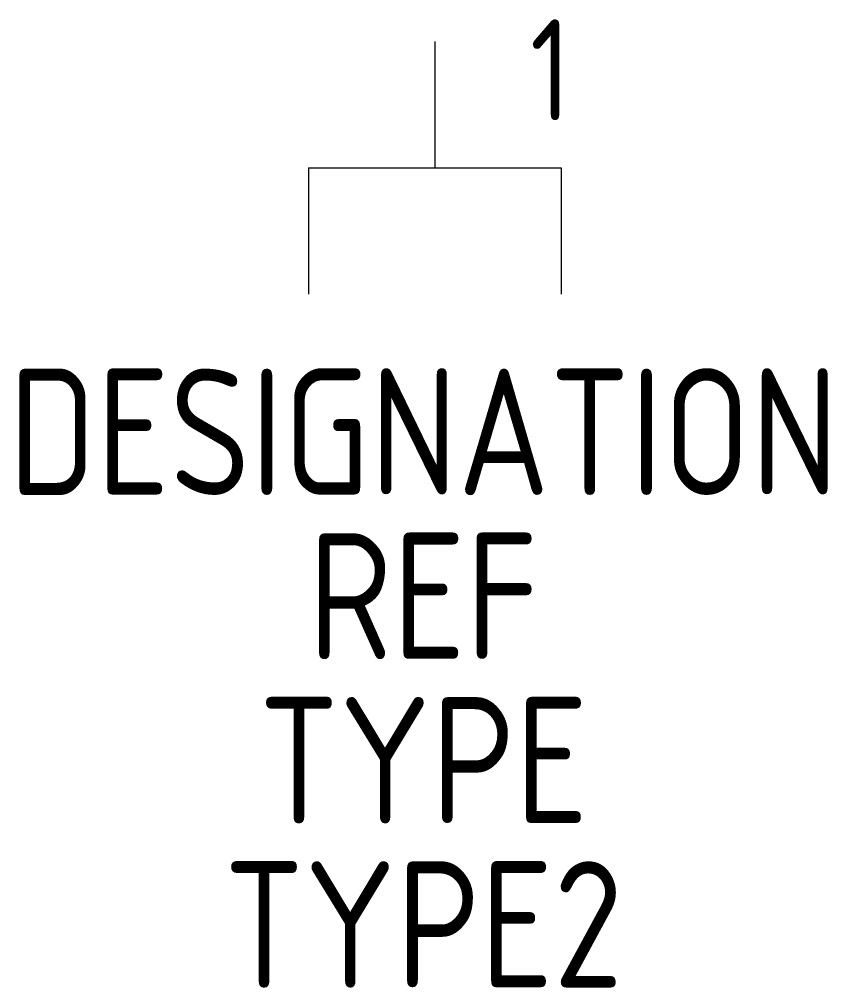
# Model space of a CAD drawing. Header units: millimetres. Extents: x -8.2 to 7.8, y -18.7 to 0.4.
import ezdxf
from ezdxf.enums import TextEntityAlignment as Align

# ---------------------------------------------------------------- set-up
doc = ezdxf.new("R2010")
doc.units = ezdxf.units.MM
doc.layers.add('SYMB_TXT_NOM', color=3, linetype='Continuous')
doc.layers.add('SYMBOLE', color=3, linetype='Continuous')
doc.styles.add('NET2_5', font='isocp.shx', dxfattribs={"width": 0.9, "height": 2.5})
doc.styles.add('NET_2', font='isocp.shx', dxfattribs={"width": 0.9, "height": 2})

msp = doc.modelspace()

# ---------------------------------------------------------------- linework, layer by layer
at = {"layer": 'SYMBOLE'}
for p, q in [((0, 0), (0, -2.5)), ((-2.5, -2.5), (2.5, -2.5)), ((-2.5, -2.5), (-2.5, -5)), ((2.5, -2.5), (2.5, -5))]:
    msp.add_line(p, q, dxfattribs=at)

# ---------------------------------------------------------------- texts
at = {"layer": 'SYMB_TXT_NOM', "style": 'NET_2', "width": 0.9, "flags": 8}
msp.add_attdef('1', (1.885, -1.563), 'DATA', height=2, dxfattribs=at)
at = {"layer": 'SYMB_TXT_NOM', "style": 'NET2_5', "width": 0.9, "flags": 8}
for tag, text, p in [('DESIGNATION', 'X?', (-0.225, -8.974)), ('REF', '', (-0.225, -12.224)), ('TYPE', '', (-0.225, -15.474)), ('TYPE2', '', (-0.225, -18.724))]:
    msp.add_attdef(tag, text=text, height=2.5, dxfattribs=at).set_placement(p, align=Align.CENTER)

doc.saveas('drawing.dxf')
